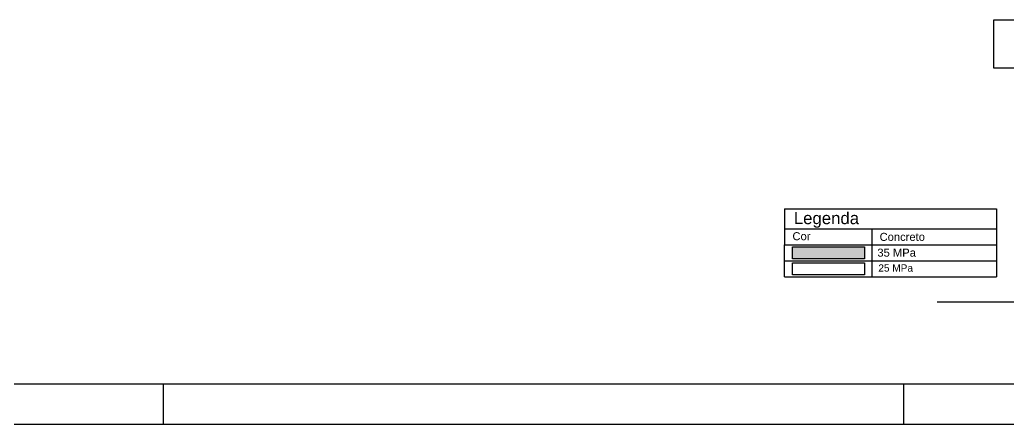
# Model space of a CAD drawing. Extents: x 0 to 119, y 0 to 84.
# Drawn here: x 59.82 to 84.51, y 0 to 10.1 of the extents above; entities that cross this region are included whole.
import ezdxf

# ---------------------------------------------------------------- set-up
doc = ezdxf.new("R2010")
doc.units = 0
doc.header["$MEASUREMENT"] = 0
for name, color, linetype in [('23', 100, 'CONTINUOUS'), ('40', 7, 'CONTINUOUS'), ('7', 232, 'CONTINUOUS')]:
    doc.layers.add(name, color=color, linetype=linetype)
doc.styles.add('TQS_ARIAL', font='arial.ttf')

msp = doc.modelspace()

# ---------------------------------------------------------------- linework, layer by layer
at = {"layer": '23', "color": 100, "linetype": 'Continuous'}
msp.add_lwpolyline([(79.123682, 4.430036), (80.923682, 4.430036), (80.923682, 4.130036), (79.123682, 4.130036), (79.123682, 4.430036)], dxfattribs=at)
for points in [[(79.123682, 4.430036), (80.923682, 4.430036), (80.923682, 4.130036)], [(79.123682, 4.430036), (80.923682, 4.130036), (79.123682, 4.130036)], [(79.123682, 4.430036), (79.123682, 4.130036), (79.123682, 4.430036)]]:
    msp.add_solid(points, dxfattribs=at)
at = {"layer": '40', "linetype": 'Continuous'}
for p, q in [((78.923682, 5.380036), (78.923682, 4.480036)), ((78.923682, 5.380036), (84.218728, 5.380036)), ((84.218728, 5.380036), (84.218728, 4.480036)), ((78.923682, 4.880036), (84.218728, 4.880036)), ((81.109004, 4.880036), (81.109004, 4.480036)), ((78.923682, 4.480036), (84.218728, 4.480036)), ((78.923682, 4.480036), (81.006526, 4.480036)), ((78.923682, 4.480036), (81.109004, 4.480036)), ((78.923682, 4.080036), (78.923682, 4.480036)), ((81.109004, 4.480036), (81.109004, 4.080036)), ((84.218728, 4.480036), (84.218728, 4.080036)), ((78.923682, 4.080036), (84.218728, 4.080036)), ((78.923682, 3.680036), (78.923682, 4.080036)), ((81.109004, 4.080036), (81.109004, 3.680036)), ((84.218728, 4.080036), (84.218728, 3.680036)), ((78.923682, 3.680036), (84.218728, 3.680036)), ((82.73582, 3.058237), (96.23582, 3.058237)), ((82.98582, 3.058237), (84.98582, 3.058237)), ((63.4, 0.999998), (63.4, -0.000002)), ((81.9, 0.999998), (81.9, -0.000002)), ((0, 0), (117.9, -0.000002))]:
    msp.add_line(p, q, dxfattribs=at)
for points in [[(79.123682, 4.430036), (80.923682, 4.430036), (80.923682, 4.130036), (79.123682, 4.130036), (79.123682, 4.430036)], [(79.123682, 4.030036), (80.923682, 4.030036), (80.923682, 3.730036), (79.123682, 3.730036), (79.123682, 4.030036)]]:
    msp.add_lwpolyline(points, dxfattribs=at)
at = {"layer": '7', "color": 232, "linetype": 'Continuous'}
msp.add_line((117.9, 0.999998), (3, 0.999999), dxfattribs=at)
msp.add_lwpolyline([(84.152834, 10.095051), (94.817058, 10.095051), (94.817058, 8.888275), (84.152834, 8.888275), (84.152834, 10.095051)], dxfattribs=at)

# ---------------------------------------------------------------- texts
at = {"layer": '40', "linetype": 'Continuous', "style": 'TQS_ARIAL'}
for s, height, p in [('Legenda ', 0.3, (79.156816, 4.993525)), ('Cor', 0.2, (79.123682, 4.592536)), ('Concreto', 0.2, (81.299891, 4.576359)), (' 35 MPa', 0.2, (81.16687, 4.182316)), (' 25 MPa', 0.18, (81.198435, 3.809593))]:
    msp.add_text(s, height=height, dxfattribs=at).set_placement(p)

doc.saveas('drawing.dxf')
